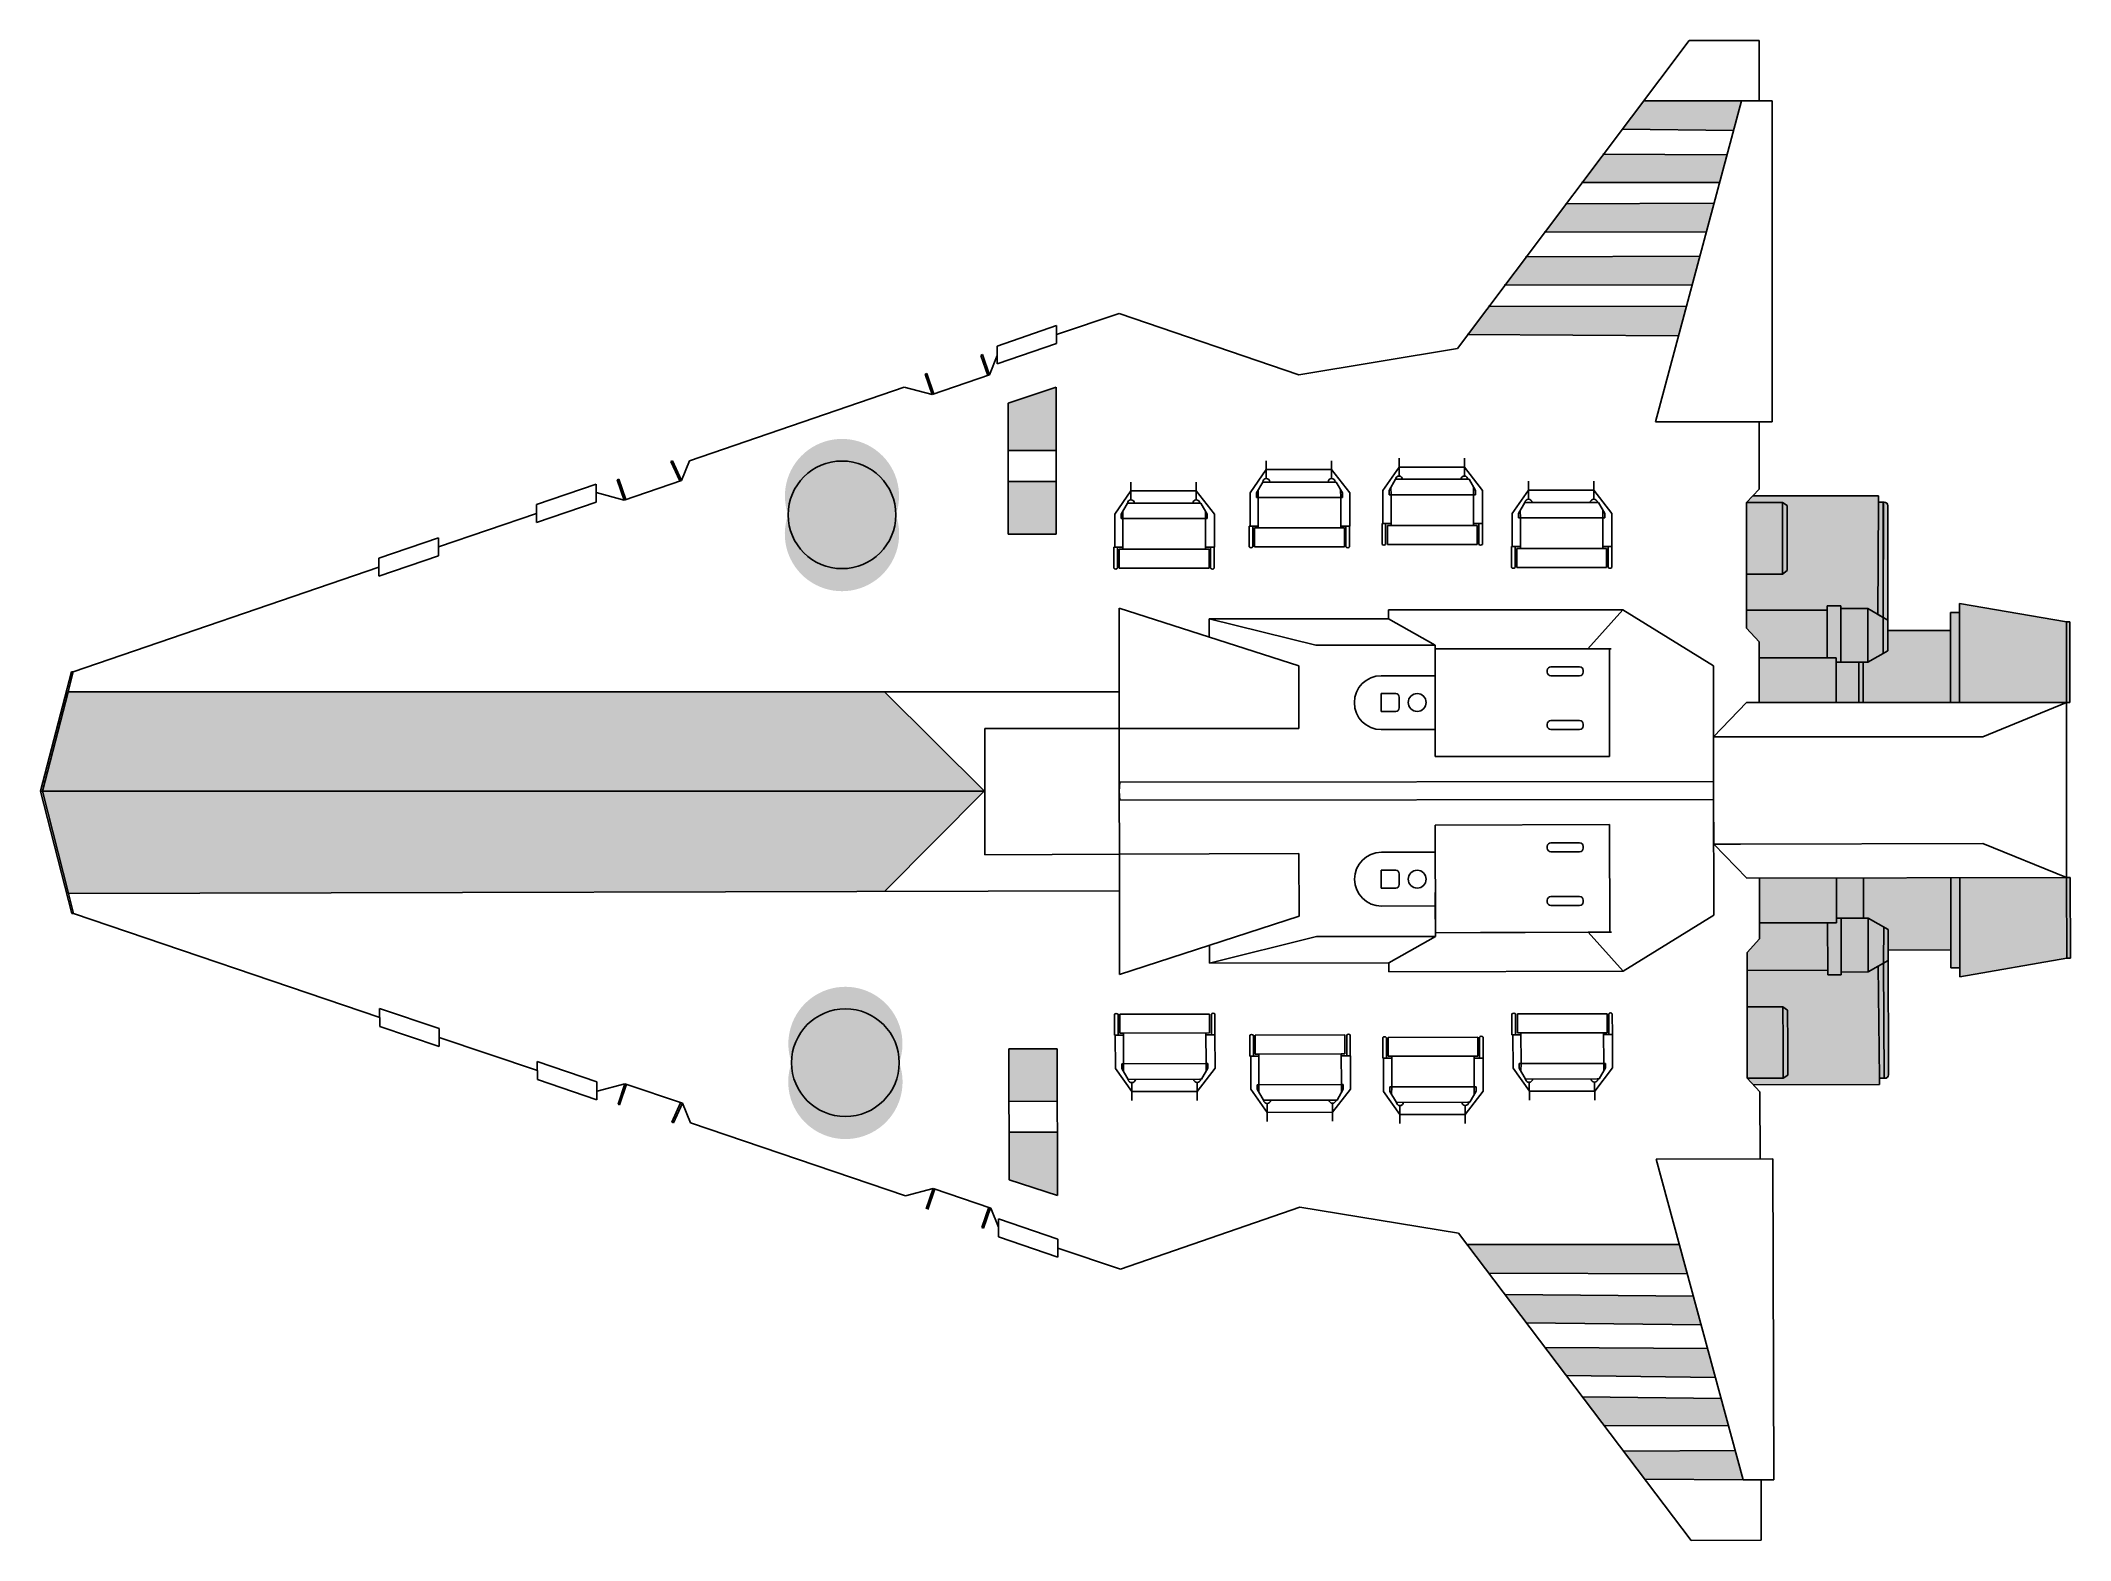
# Model space of a CAD drawing. Header units: millimetres. Extents: x 8023 to 19333, y 1969 to 10330.
import ezdxf

# ---------------------------------------------------------------- set-up
doc = ezdxf.new("R2010")
doc.units = ezdxf.units.MM

msp = doc.modelspace()

# ---------------------------------------------------------------- hatches: boundary and pattern name
h = msp.add_hatch(color=256)
h.set_gradient(color1=(153, 27, 30), color2=(153, 27, 30), tint=1)
h.paths.add_polyline_path([(17192, 8847), (16095, 8849), (15976, 8692), (17148, 8684)])
h.paths.add_polyline_path([(17267, 9128), (16301, 9124), (16183, 8966), (17224, 8968)])
h.paths.add_polyline_path([(17346, 9423), (16524, 9420), (16405, 9262), (17303, 9263)])
h.paths.add_polyline_path([(17419, 9693), (16732, 9696), (16613, 9539), (17377, 9538)])
h.paths.add_polyline_path([(17499, 9993), (16955, 9993), (16836, 9835), (17455, 9829)])
h.paths.add_polyline_path([(12725, 6699), (8176, 6699), (8033, 6145), (8033, 6145), (13280, 6145)])
h.paths.add_polyline_path([(13280, 6145), (8033, 6145), (8178, 5575), (12725, 5587)])
h = msp.add_hatch(color=256)
h.set_gradient(color2=(0, 0, 0), tint=1)
h.paths.add_polyline_path([(13682, 8398), (13414, 8309), (13414, 8044), (13682, 8044)])
h.paths.add_polyline_path([(13682, 7872), (13414, 7872), (13414, 7579), (13682, 7579)])
h.paths.add_polyline_path([(19311, 5665), (18716, 5663), (18717, 5111), (19313, 5215)])
h.paths.add_polyline_path([(18666, 5663), (18179, 5662), (18180, 5438), (18205, 5438), (18317, 5374), (18317, 5260), (18667, 5261)])
h.paths.add_polyline_path([(18261, 5170), (18206, 5138), (18056, 5137), (18056, 5122), (17981, 5122), (17981, 5147), (17531, 5146), (17531, 5046), (17531, 4943), (17731, 4944), (17757, 4925), (17758, 4732), (17758, 4562), (17732, 4546), (17532, 4546), (17568, 4508), (18268, 4510), (18268, 4545)])
h.paths.add_polyline_path([(18029, 5661), (17600, 5660), (17601, 5411), (18030, 5412), (18030, 5437)])
h.paths.add_polyline_path([(18154, 5662), (18029, 5661), (18030, 5437), (18080, 5437), (18155, 5438)])
h.paths.add_polyline_path([(17980, 5412), (17601, 5411), (17601, 5322), (17531, 5246), (17531, 5146), (17981, 5147)])
h.paths.add_polyline_path([(18055, 5437), (18030, 5437), (18030, 5412), (17980, 5412), (17981, 5147), (17981, 5122), (18056, 5122), (18056, 5137)])
h.paths.add_polyline_path([(18205, 5438), (18180, 5438), (18155, 5436), (18155, 5438), (18080, 5437), (18055, 5437), (18056, 5137), (18206, 5138)])
h.paths.add_polyline_path([(17732, 4746), (17731, 4944), (17531, 4943), (17532, 4546), (17732, 4546)], flags=17)
h.paths.add_polyline_path([(18292, 5188), (18261, 5170), (18268, 4545), (18294, 4545)])
h.paths.add_polyline_path([(17728, 7754), (17528, 7754), (17528, 7356), (17728, 7356), (17728, 7554)])
h = msp.add_hatch(color=256)
h.set_gradient(color1=(237, 31, 36), color2=(237, 31, 36), tint=1)
h.paths.add_polyline_path([(8033, 6145), (8178, 5575), (12725, 5587), (13280, 6145)])
h.paths.add_polyline_path([(12207, 4632, -1), (12807, 4632, 1.410625)])
h.paths.add_polyline_path([(12207, 4632, 1.418898), (12807, 4632, -1)])
h.paths.add_polyline_path([(12788, 7686, -1), (12188, 7686, 1.418898)])
h.paths.add_polyline_path([(12188, 7686, -1), (12788, 7686, 1.410625)])
h = msp.add_hatch(color=256)
h.set_gradient(color1=(229, 232, 120), color2=(229, 232, 120), tint=1)
h.paths.add_polyline_path([(12207, 4632, 1), (12807, 4632, 1)])
h.paths.add_polyline_path([(12188, 7686, 1), (12788, 7686, 1)])
h = msp.add_hatch(color=256)
h.set_gradient(color2=(0, 0, 0), tint=1)
h.paths.add_polyline_path([(17754, 7569), (17754, 7375), (17728, 7356), (17528, 7356), (17528, 7154), (17978, 7154), (17978, 7179), (18053, 7179), (18053, 7164), (18203, 7164), (18259, 7131), (18264, 7757), (18264, 7792), (17564, 7792), (17528, 7754), (17728, 7754), (17754, 7739)])
h = msp.add_hatch(color=256)
h.set_gradient(color2=(34, 52, 110), tint=1)
h.paths.add_polyline_path([(17728, 7554), (17728, 7356), (17754, 7375), (17754, 7569), (17754, 7739), (17728, 7754)])
h = msp.add_hatch(color=256)
h.set_gradient(color1=(41, 49, 137), color2=(41, 49, 137), tint=1)
h.paths.add_polyline_path([(17728, 7554), (17728, 7356), (17754, 7375), (17754, 7569), (17754, 7739), (17728, 7754)])
h = msp.add_hatch(color=256)
h.set_gradient(color1=(34, 52, 110), color2=(41, 49, 137), tint=1)
h.paths.add_polyline_path([(18315, 7099), (18290, 7114), (18290, 6914), (18315, 6928)])
h.paths.add_polyline_path([(18178, 6864), (18153, 6864), (18153, 6639), (18178, 6639)])
h.paths.add_polyline_path([(19330, 7089), (19310, 7089), (19310, 6639), (19330, 6639)])
h.paths.add_polyline_path([(18315, 7737, 0.451425), (18292, 7757), (18290, 7114), (18315, 7099)])
h.paths.add_polyline_path([(18179, 5662), (18154, 5662), (18155, 5438), (18180, 5438)])
h.paths.add_polyline_path([(18317, 5374), (18205, 5438), (18206, 5138), (18317, 5202)])
h.paths.add_polyline_path([(18317, 5202), (18292, 5188), (18294, 4545), (18299, 4545, 0.414214), (18319, 4565)])
h.paths.add_polyline_path([(18716, 5663), (18666, 5663), (18667, 5161), (18717, 5161)])
h.paths.add_polyline_path([(19331, 5665), (19311, 5665), (19313, 5215), (19333, 5215)])
h = msp.add_hatch(color=256)
h.set_gradient(color2=(0, 0, 0), tint=1)
h.paths.add_polyline_path([(18290, 7757), (18264, 7757), (18259, 7131), (18290, 7114)])
h = msp.add_hatch(color=256)
h.set_gradient(color2=(0, 0, 0), tint=1)
h.paths.add_polyline_path([(18290, 7114), (18203, 7164), (18203, 6864), (18290, 6914)])
h.paths.add_polyline_path([(17528, 7154), (17528, 7054), (17599, 6978), (17599, 6889), (17978, 6889), (17978, 7154)])
h = msp.add_hatch(color=256)
h.set_gradient(color2=(0, 0, 0), tint=1)
h.paths.add_polyline_path([(18665, 7042), (18315, 7042), (18315, 6928), (18203, 6864), (18178, 6864), (18178, 6639), (18665, 6639)])
h.paths.add_polyline_path([(18715, 7142), (18665, 7142), (18665, 7042), (18665, 6639), (18715, 6639)])
h.paths.add_polyline_path([(19310, 7089), (18715, 7192), (18715, 6639), (19310, 6639)])
h.paths.add_polyline_path([(18028, 6864), (18028, 6889), (17599, 6889), (17599, 6639), (18028, 6639)])
h.paths.add_polyline_path([(18153, 6864), (18078, 6864), (18028, 6864), (18028, 6639), (18153, 6639)])
h.paths.add_polyline_path([(18203, 7164), (18053, 7164), (18053, 6864), (18078, 6864), (18153, 6864), (18153, 6865), (18178, 6864), (18203, 6864)])
h.paths.add_polyline_path([(18053, 7164), (18053, 7179), (17978, 7179), (17978, 7154), (17978, 6889), (18028, 6889), (18028, 6864), (18053, 6864)])
h = msp.add_hatch(color=256)
h.set_gradient(color1=(237, 31, 36), color2=(237, 31, 36), tint=1)
h.paths.add_polyline_path([(13280, 6145), (12725, 6699), (8176, 6699), (8033, 6145)])
h = msp.add_hatch(color=256)
h.set_gradient(color1=(153, 27, 30), color2=(153, 27, 30), tint=1)
h.paths.add_polyline_path([(8033, 6145), (8178, 5575), (12725, 5587), (13280, 6145)])
h.paths.add_polyline_path([(15972, 3618), (16092, 3459), (17198, 3455), (17154, 3618)])
h.paths.add_polyline_path([(16183, 3339), (16302, 3182), (17275, 3171), (17232, 3331)])
h.paths.add_polyline_path([(16406, 3044), (16524, 2888), (17354, 2878), (17311, 3039)])
h.paths.add_polyline_path([(16735, 2609), (16614, 2769), (17386, 2761), (17428, 2607)])
h.paths.add_polyline_path([(16844, 2466), (16961, 2311), (17509, 2307), (17465, 2471)])
h = msp.add_hatch(color=256)
h.set_gradient(color2=(0, 0, 0), tint=1)
h.paths.add_polyline_path([(18317, 5374), (18205, 5438), (18206, 5138), (18317, 5202)])
h = msp.add_hatch(color=256)
h.set_gradient(color1=(41, 49, 137), color2=(41, 49, 137), tint=1)
h.paths.add_polyline_path([(18292, 5188), (18317, 5202), (18317, 5374), (18293, 5387)])
h = msp.add_hatch(color=256)
h.set_gradient(color1=(41, 49, 137), color2=(41, 49, 137), tint=1)
h.paths.add_polyline_path([(17732, 4546), (17758, 4562), (17758, 4732), (17757, 4925), (17731, 4944), (17732, 4746)])
h = msp.add_hatch(color=256)
h.set_gradient(color2=(0, 0, 0), tint=1)
h.paths.add_polyline_path([(13686, 4710), (13418, 4710), (13419, 4416), (13687, 4417)])
h.paths.add_polyline_path([(13687, 4245), (13419, 4244), (13420, 3979), (13688, 3891)])

# ---------------------------------------------------------------- linework, layer by layer
for p, q in [((15918, 8614), (17208, 10330)), ((17208, 10330), (17599, 10330)), ((17599, 10330), (17599, 9993)), ((17499, 9993), (16955, 9993)), ((17499, 9993), (17020, 8204)), ((17599, 9993), (17499, 9993)), ((17670, 9993), (17599, 9993)), ((17670, 8204), (17671, 9993)), ((17455, 9829), (16836, 9835)), ((17419, 9693), (16727, 9696)), ((17377, 9538), (16609, 9539)), ((17346, 9423), (16519, 9420)), ((17303, 9263), (16401, 9262)), ((17267, 9128), (16297, 9124)), ((17224, 8968), (16178, 8966)), ((17192, 8847), (16090, 8849)), ((13684, 8741), (13353, 8627)), ((13684, 8691), (14033, 8809)), ((13684, 8641), (13684, 8741)), ((14033, 8809), (15033, 8466)), ((13353, 8527), (13684, 8641)), ((13353, 8577), (13353, 8627)), ((13353, 8627), (13353, 8527)), ((15033, 8466), (15918, 8614)), ((17148, 8684), (15972, 8692)), ((13261, 8575), (13271, 8579)), ((13300, 8462), (13261, 8575)), ((13271, 8579), (13310, 8465)), ((13310, 8466), (13353, 8574)), ((11638, 7988), (12835, 8398)), ((12835, 8398), (12990, 8356)), ((12951, 8470), (12960, 8473)), ((12990, 8356), (12951, 8470)), ((12960, 8473), (12999, 8359)), ((12990, 8356), (13310, 8466)), ((13414, 8309), (13682, 8398)), ((13682, 8398), (13682, 7579)), ((13414, 8309), (13414, 7579)), ((17020, 8204), (17670, 8204)), ((17599, 7830), (17599, 8204)), ((13414, 7944), (13414, 8044)), ((13414, 8044), (13682, 8044)), ((11544, 7988), (11535, 7983)), ((11535, 7983), (11585, 7875)), ((11594, 7878), (11544, 7988)), ((11594, 7878), (11638, 7988)), ((13682, 7944), (13682, 7974)), ((14762, 7808), (14852, 7938)), ((14852, 7888), (14852, 7988)), ((14852, 7938), (15216, 7938)), ((15216, 7888), (15216, 7988)), ((15317, 7808), (15216, 7938)), ((15502, 7822), (15592, 7952)), ((15592, 7902), (15592, 8002)), ((15592, 7952), (15956, 7952)), ((15956, 7902), (15956, 8002)), ((16057, 7822), (15956, 7952)), ((11118, 7857), (10786, 7744)), ((11118, 7757), (11118, 7857)), ((11119, 7810), (11118, 7811)), ((11119, 7810), (11274, 7768)), ((11235, 7882), (11245, 7885)), ((11274, 7768), (11235, 7882)), ((11245, 7885), (11284, 7771)), ((11274, 7768), (11594, 7878)), ((13414, 7872), (13682, 7872)), ((14008, 7690), (14098, 7819)), ((14098, 7769), (14098, 7869)), ((14098, 7819), (14462, 7819)), ((14462, 7769), (14462, 7869)), ((14563, 7690), (14462, 7819)), ((14762, 7623), (14762, 7808)), ((14797, 7808), (14832, 7869)), ((14797, 7783), (14797, 7808)), ((14807, 7783), (14806, 7824)), ((14832, 7869), (15230, 7869)), ((15242, 7869), (15230, 7869)), ((15277, 7808), (15242, 7869)), ((15267, 7783), (15266, 7826)), ((15277, 7783), (15277, 7808)), ((15317, 7623), (15317, 7808)), ((15502, 7637), (15502, 7822)), ((15537, 7822), (15572, 7884)), ((15537, 7797), (15537, 7822)), ((15547, 7797), (15546, 7838)), ((15572, 7884), (15971, 7884)), ((15982, 7884), (15971, 7884)), ((16017, 7822), (15982, 7884)), ((16007, 7797), (16007, 7840)), ((16017, 7797), (16017, 7822)), ((16057, 7637), (16057, 7822)), ((16223, 7694), (16313, 7823)), ((16313, 7773), (16313, 7873)), ((16313, 7823), (16677, 7823)), ((16677, 7773), (16677, 7873)), ((16778, 7694), (16677, 7823)), ((17528, 7754), (17599, 7830)), ((10239, 7508), (10786, 7694)), ((10786, 7644), (11118, 7757)), ((10786, 7694), (10786, 7744)), ((10786, 7744), (10786, 7644)), ((14043, 7690), (14078, 7751)), ((14053, 7665), (14052, 7705)), ((14078, 7751), (14476, 7751)), ((14488, 7751), (14476, 7751)), ((14523, 7690), (14488, 7751)), ((14513, 7665), (14513, 7708)), ((14807, 7783), (14797, 7783)), ((14807, 7613), (14807, 7783)), ((14807, 7783), (15267, 7783)), ((15267, 7613), (15267, 7783)), ((15267, 7783), (15277, 7783)), ((15547, 7797), (15537, 7797)), ((15547, 7627), (15547, 7797)), ((15547, 7797), (16007, 7797)), ((16007, 7627), (16007, 7797)), ((16007, 7797), (16017, 7797)), ((16223, 7509), (16223, 7694)), ((16258, 7694), (16293, 7755)), ((16258, 7669), (16258, 7694)), ((16268, 7669), (16267, 7710)), ((16293, 7755), (16691, 7755)), ((16703, 7755), (16691, 7755)), ((16738, 7694), (16703, 7755)), ((16728, 7669), (16727, 7712)), ((16738, 7669), (16738, 7694)), ((16778, 7509), (16778, 7694)), ((17528, 7754), (17728, 7754)), ((17528, 7754), (17528, 7154)), ((17564, 7792), (18264, 7792)), ((17728, 7754), (17728, 7554)), ((17728, 7754), (17754, 7739)), ((17754, 7569), (17754, 7739)), ((18264, 7757), (18259, 7131)), ((18264, 7792), (18264, 7757)), ((18264, 7757), (18290, 7757)), ((18290, 7757), (18264, 7757)), ((18295, 7757), (18290, 7757)), ((18292, 7757), (18290, 7114)), ((18290, 7114), (18290, 7757)), ((18315, 7737), (18315, 7042)), ((13414, 7579), (13682, 7579)), ((14008, 7505), (14008, 7690)), ((14043, 7665), (14043, 7690)), ((14053, 7665), (14043, 7665)), ((14053, 7494), (14053, 7665)), ((14053, 7665), (14513, 7665)), ((14513, 7494), (14513, 7665)), ((14513, 7665), (14523, 7665)), ((14523, 7665), (14523, 7690)), ((14563, 7505), (14563, 7690)), ((14807, 7623), (14757, 7623)), ((14757, 7623), (14757, 7507)), ((14777, 7507), (14777, 7623)), ((14787, 7507), (14787, 7613)), ((14787, 7613), (15287, 7613)), ((14787, 7613), (14807, 7613)), ((15317, 7623), (15267, 7623)), ((15287, 7613), (15267, 7613)), ((15287, 7613), (15287, 7507)), ((15296, 7623), (15296, 7507)), ((15316, 7507), (15316, 7623)), ((15547, 7637), (15497, 7637)), ((15497, 7637), (15497, 7521)), ((15517, 7521), (15517, 7637)), ((15527, 7521), (15527, 7627)), ((15527, 7627), (16027, 7627)), ((15527, 7627), (15547, 7627)), ((16057, 7637), (16007, 7637)), ((16027, 7627), (16007, 7627)), ((16027, 7627), (16027, 7521)), ((16036, 7637), (16036, 7521)), ((16056, 7521), (16056, 7637)), ((16268, 7669), (16258, 7669)), ((16268, 7498), (16268, 7669)), ((16268, 7669), (16728, 7669)), ((16728, 7498), (16728, 7669)), ((16728, 7669), (16738, 7669)), ((10239, 7558), (9908, 7445)), ((10239, 7458), (10239, 7558)), ((14053, 7505), (14003, 7505)), ((14003, 7505), (14003, 7388)), ((14023, 7388), (14023, 7505)), ((14033, 7388), (14033, 7494)), ((14033, 7494), (14533, 7494)), ((14033, 7494), (14053, 7494)), ((14563, 7505), (14513, 7505)), ((14533, 7494), (14513, 7494)), ((14533, 7494), (14533, 7388)), ((14542, 7504), (14542, 7388)), ((14562, 7388), (14562, 7504)), ((15287, 7507), (14787, 7507)), ((16027, 7521), (15527, 7521)), ((16268, 7509), (16218, 7509)), ((16218, 7509), (16218, 7392)), ((16238, 7392), (16238, 7509)), ((16248, 7392), (16248, 7498)), ((16248, 7498), (16748, 7498)), ((16248, 7498), (16268, 7498)), ((16778, 7509), (16728, 7509)), ((16748, 7498), (16728, 7498)), ((16748, 7498), (16748, 7392)), ((16757, 7509), (16757, 7392)), ((16777, 7392), (16777, 7509)), ((17728, 7554), (17728, 7356)), ((17754, 7569), (17754, 7375)), ((8205, 6811), (9908, 7395)), ((9908, 7345), (10239, 7458)), ((9908, 7395), (9908, 7445)), ((9908, 7445), (9908, 7345)), ((14533, 7388), (14033, 7388)), ((16748, 7392), (16248, 7392)), ((17728, 7356), (17528, 7356)), ((17728, 7356), (17754, 7375)), ((15033, 6845), (14033, 7166)), ((14033, 7166), (14033, 6495)), ((15533, 7106), (15533, 7156)), ((15533, 7156), (16838, 7156)), ((16643, 6939), (16838, 7156)), ((16838, 7156), (17344, 6845)), ((17528, 7154), (17978, 7154)), ((17528, 7154), (17528, 7054)), ((17528, 7054), (17528, 7154)), ((17978, 7154), (17978, 7179)), ((17978, 7179), (18053, 7179)), ((17978, 7154), (17978, 6889)), ((18053, 7179), (18053, 7164)), ((18053, 7164), (18203, 7164)), ((18053, 7164), (18053, 6864)), ((18203, 7164), (18203, 6864)), ((18203, 7164), (18315, 7099)), ((18259, 7131), (18290, 7114)), ((18290, 7140), (18290, 7114)), ((18715, 7142), (18665, 7142)), ((18665, 7142), (18665, 6639)), ((18665, 7142), (18665, 7042)), ((19310, 7089), (18715, 7192)), ((18715, 7192), (18715, 6639)), ((18715, 7192), (18715, 7142)), ((14533, 7006), (14533, 7106)), ((14533, 7106), (15533, 7106)), ((14533, 7106), (15128, 6959)), ((15793, 6959), (15533, 7106)), ((17599, 6978), (17528, 7054)), ((18290, 7114), (18290, 6914)), ((18315, 7099), (18315, 6928)), ((18665, 7042), (18315, 7042)), ((19310, 6639), (19310, 7089)), ((19310, 7089), (19330, 7089)), ((19330, 7089), (19330, 6639)), ((15128, 6959), (15793, 6959)), ((15793, 6959), (15793, 6939)), ((15793, 6939), (16043, 6939)), ((15793, 6339), (15793, 6939)), ((15793, 6939), (15793, 6789)), ((15793, 6939), (15793, 6714)), ((15793, 6939), (15793, 6789)), ((16043, 6939), (16293, 6939)), ((16293, 6939), (16643, 6939)), ((16643, 6939), (16773, 6939)), ((16765, 6939), (16765, 6339)), ((17599, 6639), (17599, 6978)), ((18203, 6864), (18315, 6928)), ((8195, 6811), (8023, 6145)), ((8176, 6699), (8205, 6811)), ((8205, 6811), (8195, 6811)), ((15033, 6495), (15033, 6845)), ((15793, 6789), (15493, 6789)), ((16418, 6809), (16418, 6819)), ((16438, 6839), (16468, 6839)), ((16598, 6789), (16438, 6789)), ((16468, 6839), (16598, 6839)), ((16618, 6819), (16618, 6809)), ((17344, 6845), (17344, 6145)), ((18028, 6889), (17599, 6889)), ((18028, 6864), (18028, 6889)), ((18078, 6864), (18028, 6864)), ((18028, 6864), (18028, 6639)), ((18178, 6864), (18078, 6864)), ((18178, 6864), (18153, 6865)), ((18153, 6865), (18153, 6639)), ((18203, 6864), (18178, 6864)), ((18178, 6864), (18178, 6639)), ((8033, 6145), (8176, 6699)), ((8176, 6699), (14033, 6699)), ((13283, 6143), (12725, 6699)), ((15493, 6690), (15573, 6690)), ((15493, 6590), (15493, 6690)), ((15573, 6590), (15493, 6590)), ((15593, 6670), (15593, 6610)), ((15793, 6339), (15793, 6564)), ((17528, 6639), (17344, 6449)), ((19310, 6639), (17528, 6639)), ((18844, 6449), (19310, 6639)), ((19310, 6639), (19310, 6145)), ((19330, 6639), (19310, 6639)), ((14033, 6495), (13283, 6495)), ((13283, 6495), (13283, 5790)), ((14033, 6145), (14033, 6495)), ((14033, 6495), (15033, 6495)), ((15793, 6489), (15493, 6489)), ((15793, 6339), (15793, 6489)), ((16418, 6509), (16418, 6519)), ((16438, 6539), (16468, 6539)), ((16598, 6489), (16438, 6489)), ((16468, 6539), (16598, 6539)), ((16618, 6519), (16618, 6509)), ((17344, 6199), (17344, 6449)), ((17344, 6449), (17494, 6449)), ((17494, 6449), (18844, 6449)), ((16765, 6339), (15793, 6339)), ((8033, 6145), (8023, 6145)), ((8197, 5464), (8023, 6145)), ((8033, 6145), (8178, 5575)), ((8033, 6145), (13283, 6145)), ((13280, 6145), (12725, 5587)), ((14033, 6145), (14033, 6195)), ((14033, 6145), (14036, 6195)), ((14033, 6145), (14034, 5795)), ((14033, 6145), (14033, 6095)), ((14033, 6145), (14036, 6095)), ((14036, 6195), (17344, 6199)), ((17346, 5454), (17344, 6154)), ((19311, 5665), (19310, 6159)), ((14036, 6095), (17344, 6100)), ((17344, 6100), (17345, 5850)), ((16765, 5959), (15793, 5956)), ((15793, 5956), (15795, 5356)), ((15793, 5956), (15794, 5731)), ((15793, 5956), (15794, 5806)), ((16767, 5359), (16765, 5959)), ((13283, 5790), (14034, 5795)), ((14034, 5795), (15034, 5798)), ((14035, 5124), (14034, 5795)), ((15034, 5798), (15035, 5448)), ((15794, 5806), (15494, 5805)), ((16418, 5828), (16418, 5838)), ((16438, 5858), (16468, 5858)), ((16598, 5808), (16438, 5808)), ((16468, 5858), (16598, 5858)), ((16618, 5838), (16618, 5828)), ((17345, 5850), (17495, 5850)), ((17529, 5660), (17345, 5850)), ((17495, 5850), (18845, 5854)), ((18845, 5854), (19311, 5665)), ((15493, 5705), (15573, 5705)), ((15493, 5605), (15493, 5705)), ((15593, 5685), (15593, 5625)), ((19311, 5665), (17529, 5660)), ((17600, 5660), (17601, 5322)), ((18030, 5437), (18029, 5661)), ((18180, 5438), (18179, 5662)), ((18667, 5161), (18666, 5663)), ((18717, 5111), (18716, 5663)), ((19311, 5665), (19313, 5215)), ((19331, 5665), (19311, 5665)), ((19333, 5215), (19331, 5665)), ((8178, 5575), (14034, 5591)), ((8178, 5575), (8207, 5464)), ((15573, 5605), (15493, 5605)), ((15795, 5356), (15794, 5581)), ((16438, 5558), (16468, 5558)), ((16468, 5558), (16598, 5558)), ((8207, 5464), (8197, 5464)), ((8207, 5464), (9912, 4884)), ((15035, 5448), (14035, 5124)), ((15794, 5506), (15494, 5505)), ((15795, 5356), (15794, 5506)), ((15795, 5356), (15794, 5506)), ((16418, 5528), (16418, 5538)), ((16598, 5508), (16438, 5508)), ((16618, 5538), (16618, 5528)), ((16841, 5142), (17346, 5454)), ((18030, 5437), (18030, 5412)), ((18055, 5437), (18030, 5437)), ((18180, 5438), (18055, 5437)), ((18056, 5137), (18055, 5437)), ((18205, 5438), (18180, 5438)), ((18206, 5138), (18205, 5438)), ((18205, 5438), (18317, 5374)), ((14535, 5186), (15131, 5335)), ((15131, 5335), (15795, 5336)), ((15795, 5336), (15535, 5189)), ((15795, 5356), (16045, 5357)), ((15795, 5336), (15795, 5356)), ((16045, 5357), (16295, 5358)), ((16295, 5358), (16645, 5359)), ((16645, 5359), (16841, 5142)), ((16645, 5359), (16775, 5359)), ((17601, 5322), (17531, 5246)), ((18030, 5412), (17601, 5411)), ((17981, 5147), (17980, 5412)), ((18292, 5188), (18293, 5387)), ((18317, 5202), (18317, 5374)), ((14535, 5286), (14535, 5186)), ((17531, 5246), (17531, 5046)), ((18667, 5261), (18317, 5260)), ((18319, 4565), (18317, 5260)), ((18667, 5161), (18667, 5261)), ((19313, 5215), (18717, 5111)), ((19313, 5215), (19333, 5215)), ((14535, 5186), (15535, 5189)), ((15535, 5189), (15535, 5139)), ((15535, 5139), (16841, 5142)), ((17531, 5146), (17981, 5147)), ((17981, 5147), (17981, 5122)), ((17981, 5122), (18056, 5122)), ((18056, 5137), (18206, 5138)), ((18056, 5122), (18056, 5137)), ((18206, 5138), (18317, 5202)), ((18268, 4545), (18261, 5170)), ((18294, 4545), (18292, 5188)), ((18717, 5161), (18667, 5161)), ((18717, 5111), (18717, 5161)), ((17531, 5046), (17532, 4546)), ((9912, 4834), (9911, 4934)), ((9911, 4934), (10243, 4822)), ((9912, 4884), (9912, 4834)), ((14006, 4786), (14006, 4902)), ((14026, 4902), (14026, 4786)), ((14536, 4903), (14036, 4902)), ((14036, 4902), (14036, 4796)), ((14536, 4798), (14536, 4903)), ((14546, 4787), (14546, 4903)), ((14566, 4904), (14566, 4787)), ((16221, 4787), (16221, 4904)), ((16241, 4904), (16241, 4787)), ((16751, 4905), (16251, 4904)), ((16251, 4904), (16251, 4798)), ((16751, 4799), (16751, 4905)), ((16761, 4789), (16760, 4905)), ((16780, 4905), (16781, 4789)), ((17731, 4944), (17531, 4943)), ((17731, 4944), (17757, 4925)), ((17732, 4746), (17731, 4944)), ((17758, 4732), (17757, 4925)), ((10243, 4722), (9912, 4834)), ((10243, 4822), (10243, 4722)), ((10243, 4772), (10791, 4588)), ((14056, 4786), (14006, 4786)), ((14011, 4786), (14012, 4600)), ((14036, 4796), (14536, 4798)), ((14036, 4796), (14056, 4796)), ((14056, 4796), (14057, 4625)), ((14536, 4798), (14516, 4797)), ((14516, 4797), (14517, 4627)), ((14566, 4787), (14516, 4787)), ((14566, 4787), (14567, 4602)), ((14761, 4669), (14760, 4785)), ((14780, 4785), (14781, 4669)), ((15290, 4787), (14790, 4785)), ((14790, 4785), (14790, 4680)), ((15290, 4681), (15290, 4787)), ((15300, 4671), (15300, 4787)), ((15320, 4787), (15320, 4671)), ((15501, 4657), (15501, 4773)), ((15521, 4773), (15521, 4657)), ((16031, 4775), (15531, 4773)), ((15531, 4773), (15531, 4668)), ((16031, 4669), (16031, 4775)), ((16040, 4659), (16040, 4775)), ((16060, 4775), (16060, 4659)), ((16271, 4787), (16221, 4787)), ((16226, 4787), (16227, 4602)), ((16251, 4798), (16751, 4799)), ((16251, 4798), (16271, 4798)), ((16271, 4798), (16272, 4627)), ((16751, 4799), (16731, 4799)), ((16731, 4799), (16732, 4628)), ((16781, 4789), (16731, 4789)), ((16781, 4789), (16782, 4604)), ((10791, 4538), (10790, 4638)), ((10790, 4638), (11122, 4525)), ((13420, 3979), (13418, 4710)), ((13418, 4710), (13686, 4710)), ((13688, 3891), (13686, 4710)), ((14811, 4669), (14761, 4669)), ((14766, 4669), (14766, 4484)), ((14790, 4680), (15290, 4681)), ((14790, 4680), (14810, 4680)), ((14810, 4680), (14811, 4509)), ((15290, 4681), (15270, 4681)), ((15270, 4681), (15271, 4510)), ((15321, 4671), (15271, 4670)), ((15321, 4671), (15321, 4485)), ((15551, 4657), (15501, 4657)), ((15506, 4657), (15506, 4472)), ((15531, 4668), (16031, 4669)), ((15531, 4668), (15551, 4668)), ((15551, 4668), (15551, 4497)), ((16031, 4669), (16011, 4669)), ((16011, 4669), (16011, 4498)), ((16061, 4658), (16011, 4658)), ((16061, 4658), (16061, 4473)), ((17732, 4546), (17732, 4746)), ((17758, 4732), (17758, 4562)), ((10791, 4588), (10791, 4538)), ((11122, 4425), (10791, 4538)), ((11122, 4525), (11122, 4425)), ((14012, 4600), (14103, 4471)), ((14057, 4625), (14047, 4625)), ((14047, 4625), (14047, 4600)), ((14047, 4600), (14083, 4539)), ((14057, 4625), (14056, 4585)), ((14057, 4625), (14517, 4627)), ((14083, 4539), (14481, 4540)), ((14567, 4602), (14467, 4472)), ((14492, 4540), (14481, 4540)), ((14527, 4602), (14492, 4540)), ((14517, 4627), (14527, 4627)), ((14517, 4627), (14517, 4584)), ((14527, 4627), (14527, 4602)), ((16227, 4602), (16318, 4473)), ((16272, 4627), (16262, 4627)), ((16262, 4627), (16262, 4602)), ((16262, 4602), (16297, 4541)), ((16272, 4627), (16271, 4587)), ((16272, 4627), (16732, 4628)), ((16297, 4541), (16696, 4542)), ((16681, 4524), (16682, 4424)), ((16782, 4604), (16682, 4474)), ((16707, 4542), (16696, 4542)), ((16742, 4603), (16707, 4542)), ((16732, 4628), (16742, 4628)), ((16732, 4628), (16732, 4586)), ((16742, 4628), (16742, 4603)), ((17532, 4546), (17603, 4470)), ((17532, 4546), (17732, 4546)), ((17732, 4546), (17758, 4562)), ((18268, 4510), (18268, 4545)), ((18268, 4545), (18288, 4545)), ((18268, 4545), (18303, 4545)), ((18299, 4545), (18294, 4545)), ((11123, 4473), (11122, 4472)), ((11123, 4473), (11278, 4515)), ((11278, 4515), (11240, 4401)), ((11249, 4398), (11288, 4512)), ((11278, 4515), (11599, 4406)), ((13419, 4416), (13687, 4417)), ((14103, 4521), (14103, 4421)), ((14103, 4471), (14467, 4472)), ((14467, 4522), (14467, 4422)), ((14766, 4484), (14857, 4355)), ((14811, 4509), (14801, 4509)), ((14801, 4509), (14801, 4484)), ((14801, 4484), (14837, 4423)), ((14811, 4509), (14810, 4468)), ((14811, 4509), (15271, 4510)), ((14837, 4423), (15235, 4424)), ((15321, 4485), (15221, 4356)), ((15247, 4424), (15235, 4424)), ((15281, 4485), (15247, 4424)), ((15271, 4510), (15281, 4510)), ((15271, 4510), (15271, 4467)), ((15281, 4510), (15281, 4485)), ((15506, 4472), (15597, 4343)), ((15551, 4497), (15541, 4497)), ((15541, 4497), (15541, 4472)), ((15541, 4472), (15577, 4411)), ((15551, 4497), (15550, 4456)), ((15551, 4497), (16011, 4498)), ((15577, 4411), (15975, 4412)), ((16061, 4473), (15961, 4344)), ((15987, 4412), (15975, 4412)), ((16021, 4473), (15987, 4412)), ((16011, 4498), (16021, 4498)), ((16011, 4498), (16011, 4455)), ((16021, 4498), (16021, 4473)), ((16317, 4523), (16318, 4423)), ((16318, 4473), (16682, 4474)), ((17568, 4508), (18268, 4510)), ((17603, 4470), (17604, 4096)), ((11240, 4401), (11249, 4398)), ((11540, 4300), (11589, 4409)), ((11549, 4296), (11540, 4300)), ((11599, 4406), (11549, 4296)), ((11599, 4406), (11643, 4296)), ((13419, 4344), (13419, 4244)), ((13687, 4345), (13687, 4315)), ((14857, 4405), (14857, 4305)), ((14857, 4355), (15221, 4356)), ((15221, 4406), (15221, 4306)), ((15597, 4393), (15597, 4293)), ((15597, 4343), (15961, 4344)), ((15961, 4394), (15961, 4294)), ((11643, 4296), (12841, 3889)), ((13419, 4244), (13687, 4245)), ((17025, 4094), (17675, 4096)), ((17509, 2307), (17025, 4094)), ((17675, 4096), (17681, 2307)), ((13420, 3979), (13688, 3891)), ((12841, 3889), (12996, 3931)), ((12996, 3931), (12957, 3818)), ((12966, 3814), (13005, 3928)), ((12996, 3931), (13317, 3822)), ((13306, 3826), (13268, 3713)), ((13277, 3710), (13316, 3823)), ((13317, 3822), (13360, 3716)), ((13360, 3661), (13360, 3761)), ((13360, 3761), (13691, 3648)), ((14040, 3482), (15039, 3827)), ((15039, 3827), (15924, 3681)), ((13268, 3713), (13277, 3710)), ((13360, 3711), (13360, 3661)), ((13691, 3548), (13360, 3661)), ((13691, 3648), (13691, 3548)), ((15924, 3681), (17219, 1969)), ((13691, 3598), (14040, 3482)), ((17154, 3618), (15972, 3618)), ((17198, 3455), (16092, 3459)), ((17232, 3331), (16183, 3339)), ((17275, 3171), (16302, 3182)), ((17311, 3039), (16406, 3044)), ((17354, 2878), (16524, 2888)), ((17386, 2761), (16614, 2769)), ((17428, 2607), (16740, 2609)), ((17467, 2471), (16844, 2466)), ((17509, 2307), (16961, 2311)), ((17609, 2307), (17509, 2307)), ((17680, 2307), (17609, 2307)), ((17610, 1970), (17609, 2307)), ((17219, 1969), (17610, 1970))]:
    msp.add_line(p, q)
for centre, radius in [((12488, 7686), 300), ((15693, 6640), 50), ((15693, 5655), 50), ((12507, 4632), 300)]:
    msp.add_circle(centre, radius)
for centre, radius, start, end in [((14852, 7868), 20.1, 5.408, 174.592), ((15216, 7868), 20.1, 5.408, 174.592), ((15592, 7882), 20.1, 5.408, 174.592), ((15956, 7882), 20.1, 5.408, 174.592), ((14098, 7749), 20.1, 5.408, 174.592), ((14462, 7749), 20.1, 5.408, 174.592), ((16313, 7753), 20.1, 5.408, 174.592), ((16677, 7753), 20.1, 5.408, 174.592), ((18295, 7737), 20, 0, 90), ((14767, 7517), 14.1, 225, 315), ((15306, 7517), 14.1, 225, 315), ((15507, 7531), 14.1, 225, 315), ((16046, 7531), 14.1, 225, 315), ((14013, 7398), 14.1, 225, 315), ((14552, 7398), 14.1, 225, 315), ((16228, 7402), 14.1, 225, 315), ((16767, 7402), 14.1, 225, 315), ((15493, 6639), 150, 90, 270), ((16438, 6819), 20, 90, 180), ((16438, 6809), 20, 180, 270), ((16598, 6819), 20, 0, 90), ((16598, 6809), 20, 270, 0), ((15573, 6670), 20, 0, 90), ((15573, 6610), 20, 270, 0), ((16438, 6519), 20, 90, 180), ((16438, 6509), 20, 180, 270), ((16598, 6519), 20, 0, 90), ((16598, 6509), 20, 270, 0), ((15494, 5655), 150, 90.1534, 270.1534), ((16438, 5838), 20, 90, 180), ((16438, 5828), 20, 180, 270), ((16598, 5838), 20, 0, 90), ((16598, 5828), 20, 270, 0), ((15573, 5685), 20, 0, 90), ((15573, 5625), 20, 270, 0), ((16438, 5538), 20, 90, 180), ((16598, 5538), 20, 0, 90), ((16438, 5528), 20, 180, 270), ((16598, 5528), 20, 270, 0), ((14016, 4892), 14.1, 45.1534, 135.1534), ((14556, 4894), 14.1, 45.1534, 135.1534), ((16231, 4894), 14.1, 45.1534, 135.1534), ((16770, 4895), 14.1, 45.1534, 135.1534), ((14770, 4775), 14.1, 45.1534, 135.1534), ((15310, 4777), 14.1, 45.1534, 135.1534), ((15511, 4763), 14.1, 45.1534, 135.1534), ((16050, 4765), 14.1, 45.1534, 135.1534), ((14103, 4541), 20.1, 185.5614, 354.7454), ((14467, 4542), 20.1, 185.5614, 354.7454), ((16317, 4543), 20.1, 185.5614, 354.7454), ((16681, 4544), 20.1, 185.5614, 354.7454), ((18299, 4565), 20, 270.1534, 0.1534), ((14857, 4425), 20.1, 185.5614, 354.7454), ((15221, 4426), 20.1, 185.5614, 354.7454), ((15597, 4413), 20.1, 185.5614, 354.7454), ((15961, 4414), 20.1, 185.5614, 354.7454)]:
    msp.add_arc(centre, radius, start, end)

doc.saveas('drawing.dxf')
